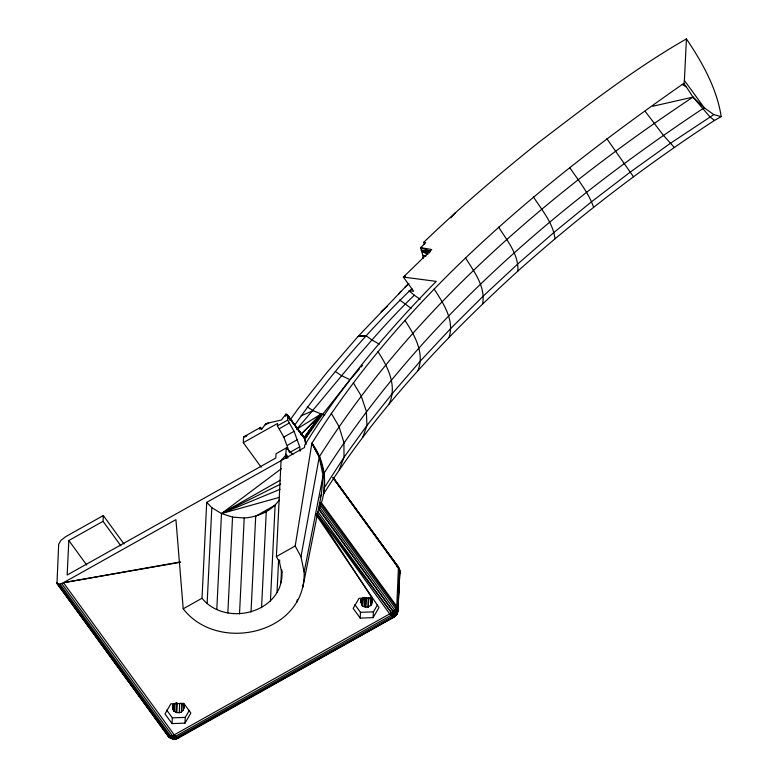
<?xml version="1.0" encoding="UTF-8"?>
<svg xmlns="http://www.w3.org/2000/svg" width="778" height="778" viewBox="0 0 778 778"><rect width="100%" height="100%" fill="white"/><g stroke="black" fill="none" stroke-linecap="round" stroke-linejoin="round"><path stroke-width="1.17" d="M173.825 704.994L173.825 710.975L176.285 712.502L179.251 712.745L181.371 712.065L183.384 710.12L183.978 704.712M333.11 477.332L399.309 568.689L399.941 571.519L397.548 611.109L395.088 612.247L393.182 611.557L318.834 508.812L318.805 509.434C328.501 488.039 325.943 462.161 311.929 443.236C404.317 295.621 541.041 183.151 682.267 84.442L683.891 83.528L684.397 80.455L686.429 38.9C634.187 68.814 586.486 106.032 538.668 142.442C499.038 174.175 460.304 207.055 423.747 242.308L424.331 244.36M362.529 597.835L362.48 605.984L365.543 607.161L368.15 607.112L371.534 604.603L372.283 599.099L372.108 602.687L371.894 600.704L370.25 598.457M372.108 602.687L372.127 599.196M323.201 494.555C376.114 410.56 444.753 337.652 517.905 271.045C518.829 254.435 507.023 240.49 498.669 227.147M183.822 708.641L183.89 703.895M333.188 478.1L399.561 569.671L398.064 609.874L397.334 612.976L393.094 614.309L391.519 612.87L317.045 513.354L389.739 613.988L393.668 617.343L396.702 614.62L397.898 611.751L399.766 573.386L399.561 569.671L398.462 567.104L333.295 478.12M324.047 492.863L324.416 472.635C419.167 323.395 556.474 205.946 702.534 108.842L704.333 107.841L713.796 114.59L721.206 116.642C716.82 88.225 702.281 62.454 686.429 38.9M364.367 606.704L364.561 597.368M176.859 712.551L177.092 703.176M183.569 704.109L183.384 710.12L183.141 704.158M371.534 604.603L371.69 599.799M366.555 597.874L365.543 607.161L365.845 597.825M363.355 597.65L362.48 605.984L360.691 602.084L360.798 599.76M394.154 617.032L395.973 615.038L394.154 617.032L178.152 738.205C174.661 740.082 170.071 738.867 167.747 735.716L56.979 583.558L58.671 544.337L60.801 540.506L65.692 536.664L103.328 515.561L124.042 544.016M103.328 515.561L103.046 521.318L68.834 540.506L67.151 575.03L275.82 457.999L276.034 453.73L286.294 447.963L292.898 454.585M172.045 723.598L165.004 713.932L170.897 703.827L183.822 703.38L190.863 713.047L184.969 723.151L172.045 723.598L172.327 717.841L166.696 710.11M174.35 703.75L173.825 710.975L172.687 709.244L172.862 705.743M176.742 703.147L176.285 712.502L175.974 703.205M179.251 712.745L179.708 703.38M181.371 712.065L181.77 703.876M184.969 723.151L185.252 717.394L189.375 710.324M281.86 570.167C285.458 612.043 226.427 628.293 202.017 598.253L206.705 502.364L304.558 447.486L304.665 445.201C341.63 385.46 387.006 331.302 436.273 281.373L403.383 277.085L431.732 249.524L420.626 247.657L422.824 255.349L423.008 258.568M207.133 603.543L211.82 507.655L206.705 502.364M216.799 609.456L221.497 513.568L281.354 468.696M227.847 612.986L232.544 517.098L221.497 513.568L211.82 507.655M261.155 467.189L243.3 442.663L243.582 436.905L260.504 427.423L261.787 429.193M239.517 613.881L244.214 517.992C257.81 517.039 271.785 511.185 279.506 499.525M251.022 612.082L255.709 516.193L275.111 505.165L270.433 601.063M261.564 607.706L266.251 511.817M260.504 427.423L259.414 429.096L262.283 428.396L265.95 423.611L281.393 419.994L285.818 414.246L287.043 414.402L287.87 415.802L287.656 420.091L294.035 431.304L299.724 446.796L289.513 452.621L283.824 437.129L277.396 425.838L277.513 423.475L243.3 442.663M281.743 572.589L279.565 562.416L276.375 556.552L281.082 460.411L285.711 455.286L286.294 447.963M277.017 592.593L278.621 559.82M279.565 562.416L279.681 559.995M280.877 582.878L281.529 569.535M318.805 509.434L318.834 508.812M316.276 514.987L379.012 607.53L373.119 617.635L360.195 618.082L360.477 612.325L354.846 604.594M361.488 604.953L361.78 599.099M373.119 617.635L373.401 611.878L377.524 604.807M397.179 613.511L397.295 611.109M398.706 582.343L398.822 579.95M362.626 598.311L361.196 599.828L360.691 602.084L360.836 599.663M371.145 598.515L370.678 605.702L370.416 597.494M173.922 711.034L174.408 703.789M393.668 617.343L395.662 615.369L396.547 611.732L398.462 567.104L333.072 477.614M368.879 597.64L368.15 607.112L368.111 597.835M56.979 583.558L60.052 584.103L63.446 582.703L175.925 519.626L183.209 608.795C217.83 653.919 306.124 633.7 304.149 572.044L323.084 475.659L319.233 457.143L311.929 443.236L319.534 456.968L324.3 474.979M302.749 587.468L321.382 494.361L323.084 475.659M399.766 573.386L399.941 571.519L398.385 567.502L396.77 566.374L399.309 568.689L399.552 570.235M360.691 602.084L360.924 599.663M392.929 617.168L394.874 614.124L394.631 610.156L319.359 506.75L319.855 504.494L397.548 611.109L396.702 614.62L394.611 616.711L177.403 738.03L170.8 738.273L169.127 737.106L152.556 714.243M482.535 303.935C485.949 286.917 474.094 271.59 465.536 257.965M304.149 572.044L300.969 556.766L295.202 546L311.861 443.392L319.534 456.968L319.564 456.375C413.108 308.963 548.733 192.973 693.004 97.094L704.333 107.841L684.397 80.455M300.969 556.766L319.233 457.143M296.865 602.007L297.322 599.634M285.419 416.308L285.818 414.246M449.13 337.214C454.605 319.923 443.188 303.119 434.231 289.134M57.611 584.103L168.388 736.26L171.228 737.797L173.523 737.437L390.887 615.437L391.519 612.87L395.759 608.756L396.488 607.443L320.196 502.646M417.903 370.649C425.041 353.144 414.45 334.871 404.978 320.458M389.058 404.025C397.519 386.316 387.979 366.652 377.952 351.734M168.943 736.299L169.089 737.126L172.911 738.964L173.523 737.437L172.453 735.716L61.676 583.558M362.772 437.139L366.944 425.488L392.53 393.25L420.616 360.749L451.016 328.199L483.527 295.815L517.963 263.791L554.082 232.34L591.65 201.667L630.443 171.977L670.189 143.453L713.796 114.59M339.227 469.766L344.022 457.25L366.944 425.488L366.37 411.358L361.089 395.73L353.329 382.757M172.745 738.935L175.021 739.1L176.46 737.379L391.976 616.526L396.547 611.732M396.702 614.62L396.323 613.667L397.548 611.109L396.488 607.443L397.684 608.026L397.334 609.135L396.323 609.689L391.976 616.526L396.702 614.62L397.684 608.026L396.77 606.325L321.061 502.316M320.079 497.58L321.382 494.361M169.127 737.106L174.223 734.85L391.519 612.87L317.978 511.856M177.403 738.03L177.092 738.692L174.787 739.061L178.639 737.894L176.46 737.379L174.223 734.85L63.446 582.703L180.272 561.979M324.718 414.975L321.178 413.964L304.879 439.152L305.637 444.102M324.3 487.738L344.022 457.25L343.925 442.468L338.945 426.412L331.272 413.332M170.897 738.273L170.82 736.26L60.052 584.103M294.736 425.109C329.026 375.891 368.889 330.212 411.922 288.58M408.635 283.552L357.968 336.543L326.974 372.419L298.285 408.557L289.883 420.208M307.232 406.972L313.252 410.687L321.178 413.964L304.266 437.81L304.879 439.152L322.491 414.509L349.341 380.685M420.198 299.277L414.314 295.222C371.3 336.543 335.658 384.458 296.593 429.271L321.178 413.964L304.266 437.81L287.87 415.802L304.879 439.152L304.461 438.063M303.955 437.333L287.87 415.802L304.159 437.557L321.178 413.964L300.648 434.571M398.676 294.094L400.796 291.264M359.407 368.966L350.081 379.742L341.202 375.473L335.357 371.534M360.953 367.167L362.509 365.368M450.744 217.83L455.587 212.472M300.911 434.688L321.178 413.964M381.103 311.735L387.415 306.221M517.905 271.045C579.493 215.934 645.312 165.617 714.486 120.415L721.206 116.642M405.153 286.917L408.927 283.844M414.314 295.222L409.004 290.709L413.643 291.254L403.383 277.085L405.319 275.704M279.292 428.717L289.504 422.892M283.824 437.129L294.035 431.304M287.354 445.366L297.566 439.541M280.148 480.269L221.497 513.568L279.39 497.356M403.383 277.085L405.455 275.908M265.123 424.837L268.254 423.076L268.711 423.475L265.95 423.611M183.209 608.795L202.017 598.253M276.375 556.552L295.202 546M277.396 425.838L287.656 420.091M178.639 737.894L175.215 738.594M390.887 615.437L393.094 614.309L393.182 611.557L318.523 508.997M280.664 484.062L221.497 513.568L280.041 489.323M301.135 415.792L313.252 410.687M246.908 435.699L243.582 436.905L245.955 436.536M58.661 584.288L169.439 736.445L173.173 738.448L176.46 737.379L173.523 737.437L170.82 736.26M394.631 610.156L396.323 609.689M176.82 702.913L175.06 703.4L173.037 705.345L172.687 709.244M652.713 106.265L693.004 97.094L709.857 116.797L714.486 120.415M63.446 582.703L180.652 562.222M169.565 736.961L170.8 738.273L172.706 738.03M357.968 336.543L366.234 335.804L371.874 339.976L379.304 344.109M360.477 612.325L373.401 611.878M172.327 717.841L185.252 717.394M358.804 335.6L366.234 335.804M232.544 517.098L244.214 517.992M430.195 251.625L421.297 250.137L429.894 252.15M426.169 255.904L422.824 255.349L424.905 256.458M429.553 252.792L421.773 251.479L427.871 254.338M169.439 736.445L167.747 735.716M421.326 250.672L422.746 250.924M423.747 242.308L425.741 242.668L420.626 247.657L430.273 251.206M172.453 735.716L175.371 736.299M173.173 738.448L175.021 739.1M682.267 84.442L686.459 87.048L693.004 97.094M411.134 308.302L399.659 300.016M180.856 703.195L183.093 704.994L183.958 708.204M674.273 147.431L663.284 135.216L645.166 111.332M683.891 83.528L686.459 87.048M287.043 414.402L302.788 436.011M288.832 418.117L290.262 420.071M285.993 454.167L288.093 457.046M285.711 455.286L287.821 458.184M284.981 456.598L286.401 458.543M260.387 427.589L261.661 429.339M360.195 618.082L353.154 608.415L359.047 598.311L371.972 597.864L316.86 513.509M103.046 521.318L120.901 545.845M68.834 540.506L86.679 565.013M56.794 582.703L63.942 592.515M65.371 594.48L71.8 603.31M73.229 605.274L90.384 628.838M91.814 630.802L98.962 640.615M100.381 642.579L107.529 652.392M108.959 654.356L123.974 674.973M125.404 676.938L134.691 689.697M136.121 691.661L142.549 700.501M143.979 702.456L151.127 712.278M606.918 138.785L633.438 176.732M569.593 167.358C578.161 180.214 588.508 192.467 593.595 207.24M285.993 414.217L287.841 416.843M533.426 196.883C541.78 209.982 553.051 222.829 555.006 238.739M394.874 614.124L395.662 615.369M394.242 615.768L394.611 616.711M304.908 439.356L305.968 444.734M170.693 737.379L170.8 738.273M299.724 446.796L300.201 451.25M365.271 597.64L365.543 607.161M172.59 704.926L172.473 707.26L172.667 704.917"/></g></svg>
